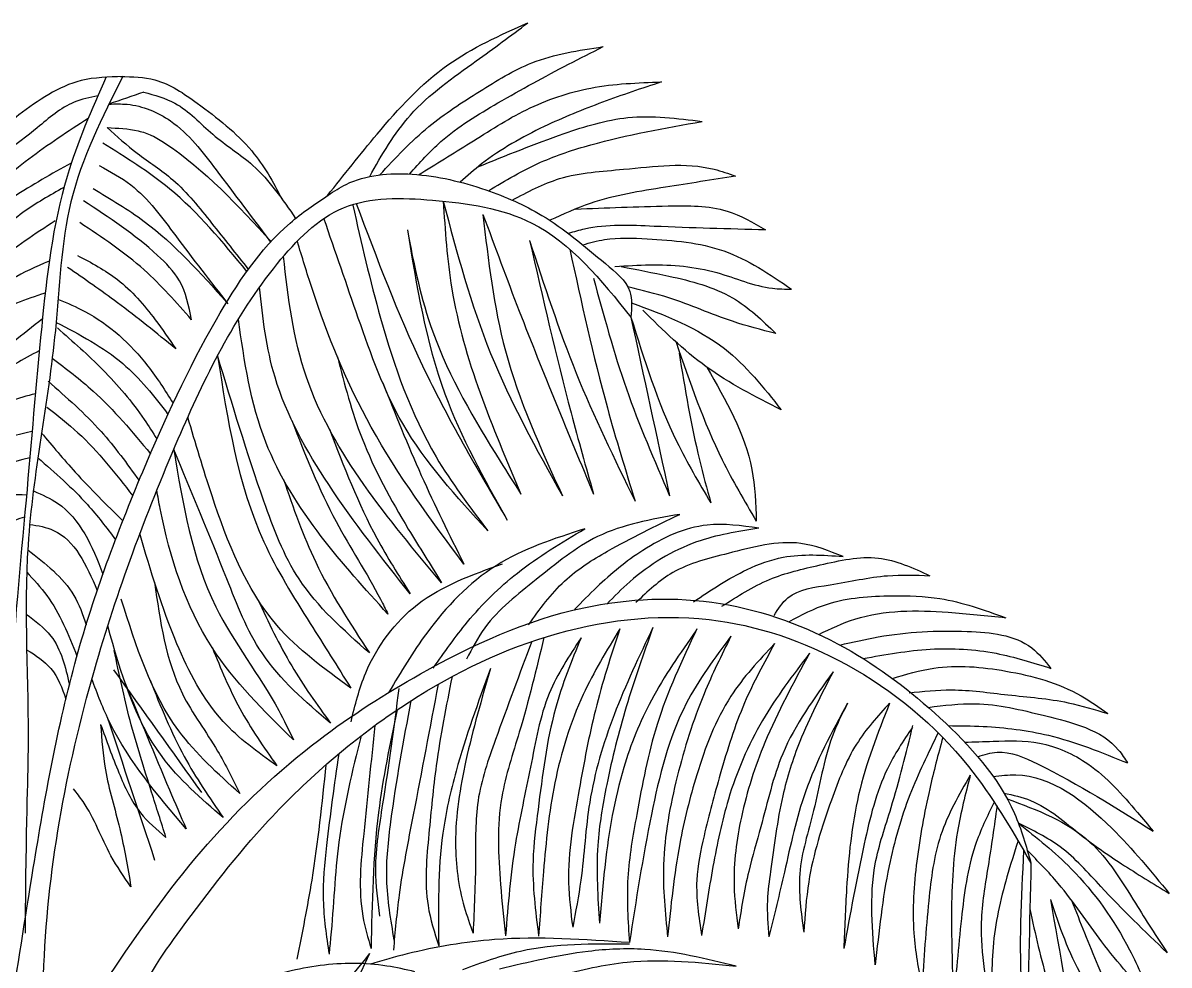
# Model space of a CAD drawing. Header units: millimetres. Extents: x 373.32 to 375.29, y 2563.49 to 2567.07.
# Drawn here: x 374.355 to 375.294, y 2566.302 to 2567.074 of the extents above; entities that cross this region are included whole.
import ezdxf

# ---------------------------------------------------------------- set-up
doc = ezdxf.new("R2010")
doc.units = ezdxf.units.MM
doc.header["$LTSCALE"] = 10
doc.layers.add('Vegetais', color=94, linetype='Continuous')

msp = doc.modelspace()

# ---------------------------------------------------------------- linework, layer by layer
at = {"layer": 'Vegetais'}
for points, knots in [([(374.60437, 2566.9327), (374.61769, 2566.94955), (374.64769, 2566.98751), (374.69788, 2567.04277), (374.7456, 2567.06395), (374.76841, 2567.07407)], [0, 0, 0, 0, 0.0825132, 0.1858743, 0.2804867, 0.2804867, 0.2804867, 0.2804867]), ([(374.63883, 2566.94827), (374.64884, 2566.96602), (374.67066, 2567.00409), (374.72181, 2567.0394), (374.75442, 2567.06367), (374.76841, 2567.07407)], [0.157068, 0.157068, 0.157068, 0.157068, 4.466982, 9.456525, 13.20301, 13.20301, 13.20301, 13.20301]), ([(374.6471, 2566.94961), (374.65993, 2566.96344), (374.68437, 2566.98967), (374.72825, 2567.01766), (374.7739, 2567.04608), (374.81015, 2567.05159), (374.83013, 2567.05463)], [0.04856, 0.04856, 0.04856, 0.04856, 4.068417, 7.690406, 11.171765, 15.44782, 15.44782, 15.44782, 15.44782]), ([(374.67152, 2566.95028), (374.67973, 2566.95955), (374.70062, 2566.98281), (374.74661, 2567.01058), (374.79156, 2567.03516), (374.82066, 2567.04985), (374.83013, 2567.05463)], [0.16395, 0.16395, 0.16395, 0.16395, 2.806207, 6.835044, 11.542323, 13.814548, 13.814548, 13.814548, 13.814548]), ([(374.43653, 2567.03011), (374.42495, 2567.02981), (374.39365, 2567.029), (374.35669, 2567.00329), (374.32778, 2566.98038), (374.31689, 2566.96671), (374.3009, 2566.94384)], [0, 0, 0, 0, 2.445848, 6.608326, 9.218455, 10.353674, 10.353674, 10.353674, 10.353674]), ([(374.43469, 2567.03014), (374.44433, 2567.02999), (374.46738, 2567.02962), (374.50342, 2567.00455), (374.54205, 2566.97454), (374.5598, 2566.94394), (374.56698, 2566.92992)], [0, 0, 0, 0, 2.024854, 4.846777, 9.082993, 12.419095, 12.419095, 12.419095, 12.419095]), ([(374.67884, 2566.94975), (374.69298, 2566.95834), (374.72238, 2566.97621), (374.76682, 2567.0053), (374.82049, 2567.02368), (374.85854, 2567.02505), (374.87795, 2567.02575)], [0, 0, 0, 0, 0.0634122, 0.1318214, 0.2029838, 0.2770964, 0.2770964, 0.2770964, 0.2770964]), ([(374.87795, 2567.02575), (374.86176, 2567.02038), (374.82916, 2567.00956), (374.77901, 2566.98904), (374.73947, 2566.96693), (374.71871, 2566.94874), (374.71291, 2566.94365)], [0, 0, 0, 0, 0.0653285, 0.1315081, 0.2075837, 0.2371156, 0.2371156, 0.2371156, 0.2371156]), ([(374.41604, 2567.01433), (374.40939, 2567.01303), (374.39074, 2567.00902), (374.35913, 2566.98137), (374.33192, 2566.96124), (374.3009, 2566.94384)], [0.183641, 0.183641, 0.183641, 0.183641, 1.615411, 4.236155, 8.915566, 8.915566, 8.915566, 8.915566]), ([(374.45382, 2567.01741), (374.46268, 2567.015), (374.48465, 2567.00901), (374.50944, 2566.98083), (374.54886, 2566.95669), (374.56748, 2566.92951), (374.57816, 2566.91392)], [0, 0, 0, 0, 0.0345621, 0.0857446, 0.1387435, 0.2100852, 0.2100852, 0.2100852, 0.2100852]), ([(374.4252, 2567.00761), (374.4302, 2567.00774), (374.44791, 2567.00823), (374.48301, 2566.99362), (374.51704, 2566.94835), (374.54282, 2566.91421), (374.55763, 2566.8946)], [0, 0, 0, 0, 1.067772, 3.784005, 7.691559, 12.980839, 12.980839, 12.980839, 12.980839]), ([(374.40815, 2566.99585), (374.39166, 2566.98512), (374.35901, 2566.96383), (374.32966, 2566.93804), (374.3158, 2566.92458)], [0.09469, 0.09469, 0.09469, 0.09469, 4.304507, 8.43621, 8.43621, 8.43621, 8.43621]), ([(374.72755, 2566.95614), (374.75086, 2566.96563), (374.7907, 2566.98187), (374.85238, 2567.00075), (374.89077, 2566.99594), (374.91117, 2566.99338)], [0, 0, 0, 0, 0.0966967, 0.1653202, 0.2430968, 0.2430968, 0.2430968, 0.2430968]), ([(374.73609, 2566.93654), (374.75008, 2566.94496), (374.77657, 2566.9607), (374.83568, 2566.97997), (374.88055, 2566.98794), (374.91117, 2566.99338)], [0.191604, 0.191604, 0.191604, 0.191604, 3.677041, 6.774562, 13.433153, 13.433153, 13.433153, 13.433153]), ([(374.42377, 2566.98831), (374.43178, 2566.98112), (374.44884, 2566.96582), (374.48187, 2566.94486), (374.50955, 2566.90983), (374.52941, 2566.88479), (374.5394, 2566.87219)], [0, 0, 0, 0, 2.304791, 4.904251, 8.308891, 11.760633, 11.760633, 11.760633, 11.760633]), ([(374.42377, 2566.98831), (374.43235, 2566.98791), (374.44478, 2566.98733), (374.46076, 2566.98225), (374.50117, 2566.9567), (374.53106, 2566.92433), (374.55808, 2566.89508)], [0, 0, 0, 0, 0.0327389, 0.0474431, 0.0635896, 0.2148878, 0.2148878, 0.2148878, 0.2148878]), ([(374.53822, 2566.87056), (374.51835, 2566.89463), (374.48432, 2566.93587), (374.43899, 2566.96391), (374.42013, 2566.97557)], [0, 0, 0, 0, 0.1185017, 0.2029564, 0.2029564, 0.2029564, 0.2029564]), ([(374.39432, 2566.95927), (374.37824, 2566.95037), (374.35155, 2566.93547), (374.32681, 2566.9174), (374.31657, 2566.9108)], [0.18557, 0.18557, 0.18557, 0.18557, 4.117902, 6.729664, 6.729664, 6.729664, 6.729664]), ([(374.41724, 2566.95724), (374.42621, 2566.95236), (374.45162, 2566.93852), (374.4827, 2566.89514), (374.50839, 2566.86226), (374.52272, 2566.84392)], [0, 0, 0, 0, 0.0387786, 0.109856, 0.1995066, 0.1995066, 0.1995066, 0.1995066]), ([(374.75556, 2566.92889), (374.76826, 2566.93565), (374.79678, 2566.95084), (374.85395, 2566.9539), (374.90363, 2566.96106), (374.93289, 2566.95067), (374.9387, 2566.94861)], [0, 0, 0, 0, 0.0544626, 0.122254, 0.217054, 0.2405268, 0.2405268, 0.2405268, 0.2405268]), ([(374.9387, 2566.94861), (374.91959, 2566.94558), (374.87976, 2566.93925), (374.82749, 2566.93112), (374.79735, 2566.91738), (374.7864, 2566.91238)], [0, 0, 0, 0, 0.0742496, 0.1547607, 0.2007112, 0.2007112, 0.2007112, 0.2007112]), ([(374.38826, 2566.93925), (374.37674, 2566.93284), (374.353, 2566.91947), (374.3311, 2566.89889), (374.31983, 2566.88644), (374.31805, 2566.88442)], [0.122304, 0.122304, 0.122304, 0.122304, 2.936182, 5.941083, 6.515009, 6.515009, 6.515009, 6.515009]), ([(374.41226, 2566.93836), (374.42656, 2566.92986), (374.46807, 2566.9052), (374.50042, 2566.86903), (374.52163, 2566.84531)], [0, 0, 0, 0, 0.0634216, 0.1842035, 0.1842035, 0.1842035, 0.1842035]), ([(374.49287, 2566.83099), (374.49059, 2566.84214), (374.48644, 2566.86249), (374.45382, 2566.89588), (374.42524, 2566.91466), (374.4043, 2566.92841)], [0, 0, 0, 0, 0.0425573, 0.077679, 0.1739579, 0.1739579, 0.1739579, 0.1739579]), ([(374.62498, 2566.92474), (374.63204, 2566.89386), (374.64817, 2566.82326), (374.68093, 2566.73002), (374.72074, 2566.6777), (374.73574, 2566.65799)], [0, 0, 0, 0, 0.1215677, 0.2779066, 0.3724254, 0.3724254, 0.3724254, 0.3724254]), ([(374.62777, 2566.92619), (374.64469, 2566.88125), (374.67856, 2566.7913), (374.72716, 2566.70838), (374.75148, 2566.66688)], [0, 0, 0, 0, 0.1835556, 0.3674259, 0.3674259, 0.3674259, 0.3674259]), ([(374.69905, 2566.92812), (374.70066, 2566.90404), (374.70623, 2566.82066), (374.73929, 2566.74319), (374.76281, 2566.68809)], [0, 0, 0, 0, 0.0920407, 0.3187564, 0.3187564, 0.3187564, 0.3187564]), ([(374.69905, 2566.92812), (374.71034, 2566.88587), (374.73294, 2566.80134), (374.7755, 2566.72491), (374.79679, 2566.68668)], [0, 0, 0, 0, 0.1668154, 0.3337062, 0.3337062, 0.3337062, 0.3337062]), ([(374.80737, 2566.92161), (374.83248, 2566.92261), (374.87367, 2566.9242), (374.92852, 2566.92479), (374.95296, 2566.91052), (374.96321, 2566.90454)], [0.33027, 0.33027, 0.33027, 0.33027, 5.756315, 9.220195, 11.724749, 11.724749, 11.724749, 11.724749]), ([(374.73165, 2566.91719), (374.73599, 2566.87946), (374.7452, 2566.79917), (374.77892, 2566.72564), (374.79679, 2566.68668)], [0, 0, 0, 0, 0.1445703, 0.3075571, 0.3075571, 0.3075571, 0.3075571]), ([(374.73165, 2566.91719), (374.74145, 2566.89075), (374.76997, 2566.81372), (374.80154, 2566.73789), (374.82227, 2566.68809)], [0, 0, 0, 0, 0.1080092, 0.3145937, 0.3145937, 0.3145937, 0.3145937]), ([(374.38099, 2566.91184), (374.36446, 2566.90113), (374.34245, 2566.88687), (374.32367, 2566.86914), (374.31916, 2566.86455)], [0, 0, 0, 0, 4.190411, 5.578888, 5.578888, 5.578888, 5.578888]), ([(374.49287, 2566.83099), (374.48044, 2566.84515), (374.45354, 2566.87578), (374.41958, 2566.89837), (374.40132, 2566.91052)], [0, 0, 0, 0, 0.0718587, 0.1554369, 0.1554369, 0.1554369, 0.1554369]), ([(374.73574, 2566.65799), (374.71012, 2566.68586), (374.66311, 2566.73701), (374.63015, 2566.83012), (374.61067, 2566.88676), (374.60135, 2566.91391)], [0, 0, 0, 0, 8.014208, 14.70808, 20.872164, 20.872164, 20.872164, 20.872164]), ([(374.96321, 2566.90454), (374.9329, 2566.90533), (374.88368, 2566.90661), (374.82866, 2566.90957), (374.80604, 2566.90292), (374.80167, 2566.90153)], [0, 0, 0, 0, 6.528245, 10.598451, 11.57799, 11.57799, 11.57799, 11.57799]), ([(374.66973, 2566.90465), (374.67723, 2566.85882), (374.69099, 2566.77477), (374.73257, 2566.70061), (374.75148, 2566.66688)], [0, 0, 0, 0, 0.176209, 0.3232141, 0.3232141, 0.3232141, 0.3232141]), ([(374.66973, 2566.90465), (374.67486, 2566.87616), (374.6892, 2566.8089), (374.73009, 2566.73956), (374.75713, 2566.69702), (374.76281, 2566.68809)], [1.919948, 1.919948, 1.919948, 1.919948, 8.08357, 16.621626, 18.89155, 18.89155, 18.89155, 18.89155]), ([(374.76988, 2566.89598), (374.78067, 2566.8487), (374.79656, 2566.779), (374.81602, 2566.71022), (374.82227, 2566.68809)], [0, 0, 0, 0, 0.1857059, 0.2737661, 0.2737661, 0.2737661, 0.2737661]), ([(374.76988, 2566.89598), (374.78179, 2566.85935), (374.80559, 2566.78614), (374.83938, 2566.71698), (374.85626, 2566.68244)], [0, 0, 0, 0, 0.1473553, 0.2944343, 0.2944343, 0.2944343, 0.2944343]), ([(374.81335, 2566.8923), (374.8193, 2566.89398), (374.83653, 2566.89866), (374.87575, 2566.89708), (374.93095, 2566.89244), (374.96666, 2566.86816), (374.98456, 2566.85598)], [0.14319, 0.14319, 0.14319, 0.14319, 1.46059, 3.955182, 8.490528, 13.047467, 13.047467, 13.047467, 13.047467]), ([(374.71602, 2566.63071), (374.68902, 2566.66708), (374.63738, 2566.73666), (374.59936, 2566.83001), (374.58342, 2566.88238), (374.57956, 2566.89536)], [0, 0, 0, 0, 9.667838, 18.493381, 21.395188, 21.395188, 21.395188, 21.395188]), ([(374.8028, 2566.8887), (374.81232, 2566.8452), (374.82752, 2566.77575), (374.84844, 2566.70782), (374.85626, 2566.68244)], [0, 0, 0, 0, 0.1704506, 0.2721563, 0.2721563, 0.2721563, 0.2721563]), ([(374.37626, 2566.87884), (374.35357, 2566.8699), (374.33598, 2566.85959), (374.32097, 2566.84622), (374.32022, 2566.84553)], [0, 0, 0, 0, 4.111188, 4.329562, 4.329562, 4.329562, 4.329562]), ([(374.39932, 2566.88368), (374.41071, 2566.87764), (374.43546, 2566.86453), (374.46042, 2566.83551), (374.47442, 2566.81515), (374.47993, 2566.80714)], [0, 0, 0, 0, 0.0490156, 0.1065123, 0.1438555, 0.1438555, 0.1438555, 0.1438555]), ([(374.69781, 2566.61555), (374.67583, 2566.64165), (374.63248, 2566.69312), (374.58041, 2566.7822), (374.57199, 2566.8491), (374.56826, 2566.88291)], [0, 0, 0, 0, 7.321006, 14.439495, 21.648078, 21.648078, 21.648078, 21.648078]), ([(374.47993, 2566.80714), (374.46419, 2566.81997), (374.43553, 2566.84333), (374.40509, 2566.86429), (374.39136, 2566.87374)], [0, 0, 0, 0, 0.0777558, 0.1415424, 0.1415424, 0.1415424, 0.1415424]), ([(374.83985, 2566.8745), (374.84934, 2566.87514), (374.8772, 2566.87704), (374.92137, 2566.87308), (374.95817, 2566.85627), (374.9793, 2566.85604), (374.98456, 2566.85598)], [0, 0, 0, 0, 0.0364531, 0.1070141, 0.1675212, 0.1875661, 0.1875661, 0.1875661, 0.1875661]), ([(374.84484, 2566.8745), (374.85787, 2566.87202), (374.88883, 2566.86613), (374.93575, 2566.85406), (374.96046, 2566.83044), (374.97173, 2566.81967)], [0, 0, 0, 0, 0.0510497, 0.1212733, 0.1800984, 0.1800984, 0.1800984, 0.1800984]), ([(374.82227, 2566.86487), (374.83054, 2566.83445), (374.84708, 2566.77358), (374.87207, 2566.71566), (374.88457, 2566.68668)], [0, 0, 0, 0, 0.1205592, 0.2412892, 0.2412892, 0.2412892, 0.2412892]), ([(374.37295, 2566.85274), (374.35703, 2566.84763), (374.33841, 2566.84112), (374.32352, 2566.82934), (374.32124, 2566.82736)], [0.373787, 0.373787, 0.373787, 0.373787, 3.865927, 4.524869, 4.524869, 4.524869, 4.524869]), ([(374.67202, 2566.60646), (374.64899, 2566.63555), (374.60567, 2566.69026), (374.55809, 2566.77485), (374.55112, 2566.83251), (374.54856, 2566.85758)], [0, 0, 0, 0, 7.967764, 14.986639, 20.337825, 20.337825, 20.337825, 20.337825]), ([(374.97173, 2566.81967), (374.95975, 2566.82271), (374.92983, 2566.8303), (374.89102, 2566.84812), (374.86168, 2566.85508), (374.85036, 2566.85776)], [0, 0, 0, 0, 0.0472559, 0.1180888, 0.1625675, 0.1625675, 0.1625675, 0.1625675]), ([(374.38392, 2566.84756), (374.39117, 2566.84452), (374.4195, 2566.83268), (374.45235, 2566.80245), (374.47125, 2566.77295), (374.47778, 2566.76257)], [0, 0, 0, 0, 1.681999, 6.565189, 9.195226, 9.195226, 9.195226, 9.195226]), ([(374.85339, 2566.84486), (374.88056, 2566.83474), (374.92935, 2566.81609), (374.96168, 2566.77528), (374.9761, 2566.75708)], [0.183008, 0.183008, 0.183008, 0.183008, 6.250847, 11.139097, 11.139097, 11.139097, 11.139097]), ([(374.65381, 2566.58979), (374.63505, 2566.61046), (374.59624, 2566.65323), (374.54563, 2566.73268), (374.53616, 2566.79698), (374.53125, 2566.83144)], [0, 0, 0, 0, 5.988917, 12.393736, 19.761249, 19.761249, 19.761249, 19.761249]), ([(374.85287, 2566.83318), (374.86373, 2566.79837), (374.88032, 2566.74518), (374.90861, 2566.69736), (374.91838, 2566.68084)], [0, 0, 0, 0, 0.1389578, 0.2123112, 0.2123112, 0.2123112, 0.2123112]), ([(374.9761, 2566.75708), (374.9549, 2566.76786), (374.91282, 2566.78927), (374.87921, 2566.82243), (374.86253, 2566.8389)], [0, 0, 0, 0, 0.0904902, 0.1796708, 0.1796708, 0.1796708, 0.1796708]), ([(374.38189, 2566.82879), (374.40116, 2566.81875), (374.43711, 2566.80001), (374.46216, 2566.76841), (374.47354, 2566.75345)], [0, 0, 0, 0, 4.590298, 8.564475, 8.564475, 8.564475, 8.564475]), ([(374.38294, 2566.82418), (374.39556, 2566.81311), (374.42153, 2566.79033), (374.44821, 2566.75898), (374.46108, 2566.73861), (374.46445, 2566.73325)], [0, 0, 0, 0, 3.594687, 7.39824, 8.754383, 8.754383, 8.754383, 8.754383]), ([(374.88991, 2566.81266), (374.90115, 2566.77986), (374.91863, 2566.72888), (374.9459, 2566.6825), (374.95562, 2566.66596)], [0, 0, 0, 0, 0.1323089, 0.2056623, 0.2056623, 0.2056623, 0.2056623]), ([(374.36815, 2566.80551), (374.35438, 2566.79859), (374.33973, 2566.78994), (374.32638, 2566.77957), (374.32399, 2566.77764)], [0, 0, 0, 0, 2.97301, 3.63216, 3.63216, 3.63216, 3.63216]), ([(374.89232, 2566.80357), (374.89721, 2566.77427), (374.9041, 2566.73296), (374.91516, 2566.69259), (374.91838, 2566.68084)], [0, 0, 0, 0, 0.1136209, 0.1602706, 0.1602706, 0.1602706, 0.1602706]), ([(374.37872, 2566.79938), (374.39017, 2566.79075), (374.42019, 2566.76808), (374.44432, 2566.73914), (374.45917, 2566.72114)], [0, 0, 0, 0, 3.062289, 8.036231, 8.036231, 8.036231, 8.036231]), ([(374.51421, 2566.80153), (374.52238, 2566.7489), (374.53454, 2566.6706), (374.58765, 2566.58607), (374.61236, 2566.54682), (374.62347, 2566.52916)], [0, 0, 0, 0, 0.2008182, 0.2987741, 0.3787971, 0.3787971, 0.3787971, 0.3787971]), ([(374.63864, 2566.55796), (374.61738, 2566.57675), (374.57838, 2566.61124), (374.54493, 2566.69981), (374.52617, 2566.76177), (374.51421, 2566.80153)], [0, 0, 0, 0, 5.973561, 10.962981, 19.899267, 19.899267, 19.899267, 19.899267]), ([(374.61239, 2566.80051), (374.61829, 2566.77795), (374.63125, 2566.72842), (374.66457, 2566.66817), (374.68861, 2566.63012), (374.69781, 2566.61555)], [0, 0, 0, 0, 0.0890272, 0.1955011, 0.2615711, 0.2615711, 0.2615711, 0.2615711]), ([(374.91508, 2566.79211), (374.9307, 2566.76498), (374.95354, 2566.72532), (374.95512, 2566.68022), (374.95562, 2566.66596)], [0, 0, 0, 0, 0.1170538, 0.1711721, 0.1711721, 0.1711721, 0.1711721]), ([(374.37533, 2566.78054), (374.39039, 2566.76739), (374.41828, 2566.74302), (374.43997, 2566.71305), (374.44987, 2566.69918)], [0, 0, 0, 0, 4.264351, 7.902707, 7.902707, 7.902707, 7.902707]), ([(374.64948, 2566.77923), (374.6597, 2566.75383), (374.67997, 2566.70346), (374.70407, 2566.65482), (374.71602, 2566.63071)], [0, 0, 0, 0, 0.1048436, 0.2078638, 0.2078638, 0.2078638, 0.2078638]), ([(374.37422, 2566.75945), (374.38295, 2566.75262), (374.40972, 2566.73169), (374.43071, 2566.70486), (374.4447, 2566.6866)], [0, 0, 0, 0, 2.36663, 7.260336, 7.260336, 7.260336, 7.260336]), ([(374.62347, 2566.52916), (374.60167, 2566.545), (374.54738, 2566.58445), (374.51379, 2566.67059), (374.49612, 2566.72974), (374.48983, 2566.75113)], [0, 0, 0, 0, 5.684594, 14.155651, 18.958326, 18.958326, 18.958326, 18.958326]), ([(374.57504, 2566.74835), (374.58607, 2566.72021), (374.60606, 2566.66925), (374.63903, 2566.61984), (374.65182, 2566.59384), (374.65381, 2566.58979)], [0, 0, 0, 0, 0.1154035, 0.2090377, 0.2263499, 0.2263499, 0.2263499, 0.2263499]), ([(374.36978, 2566.73835), (374.37891, 2566.72749), (374.40002, 2566.70238), (374.42329, 2566.67925), (374.43651, 2566.66613)], [0, 0, 0, 0, 3.036862, 7.024232, 7.024232, 7.024232, 7.024232]), ([(374.60579, 2566.7413), (374.61754, 2566.71089), (374.6357, 2566.66392), (374.66255, 2566.62143), (374.67202, 2566.60646)], [0, 0, 0, 0, 0.1244659, 0.1921873, 0.1921873, 0.1921873, 0.1921873]), ([(374.36694, 2566.71781), (374.38105, 2566.70556), (374.40447, 2566.68523), (374.4232, 2566.66059), (374.43057, 2566.65073)], [0, 0, 0, 0, 3.986833, 6.617782, 6.617782, 6.617782, 6.617782]), ([(374.47825, 2566.72456), (374.48572, 2566.67989), (374.49877, 2566.60193), (374.55429, 2566.53288), (374.57252, 2566.49488), (374.57643, 2566.48673)], [0, 0, 0, 0, 0.1701279, 0.296942, 0.3315662, 0.3315662, 0.3315662, 0.3315662]), ([(374.60678, 2566.50037), (374.58609, 2566.51817), (374.54812, 2566.55083), (374.51619, 2566.63387), (374.49293, 2566.68951), (374.47825, 2566.72456)], [0, 0, 0, 0, 5.742507, 10.535601, 18.715087, 18.715087, 18.715087, 18.715087]), ([(374.56824, 2566.69999), (374.57623, 2566.67701), (374.59369, 2566.62674), (374.62283, 2566.58216), (374.63864, 2566.55796)], [0, 0, 0, 0, 0.092853, 0.2030677, 0.2030677, 0.2030677, 0.2030677]), ([(374.36325, 2566.69073), (374.3708, 2566.68757), (374.3987, 2566.67472), (374.41142, 2566.64571), (374.42028, 2566.62261)], [0, 0, 0, 0, 1.526237, 6.472434, 6.472434, 6.472434, 6.472434]), ([(374.57643, 2566.48673), (374.55213, 2566.51055), (374.49861, 2566.56301), (374.47333, 2566.64139), (374.46531, 2566.68627), (374.46444, 2566.69131)], [0, 0, 0, 0, 7.210897, 15.875402, 16.972205, 16.972205, 16.972205, 16.972205]), ([(374.35765, 2566.68734), (374.34792, 2566.68762), (374.33798, 2566.68773), (374.32926, 2566.68489), (374.32901, 2566.68481)], [0.145539, 0.145539, 0.145539, 0.145539, 2.148679, 2.207687, 2.207687, 2.207687, 2.207687]), ([(374.89286, 2566.67152), (374.86951, 2566.66741), (374.8256, 2566.65969), (374.77657, 2566.61856), (374.7364, 2566.58786), (374.72277, 2566.56176), (374.71812, 2566.55286)], [0, 0, 0, 0, 0.0889621, 0.1673006, 0.2410659, 0.2791583, 0.2791583, 0.2791583, 0.2791583]), ([(374.76904, 2566.58111), (374.77817, 2566.59379), (374.79573, 2566.61818), (374.84026, 2566.64621), (374.87299, 2566.66196), (374.89286, 2566.67152)], [0, 0, 0, 0, 0.0592473, 0.1139925, 0.198676, 0.198676, 0.198676, 0.198676]), ([(374.36022, 2566.66329), (374.36717, 2566.6623), (374.39426, 2566.65728), (374.40662, 2566.63003), (374.41564, 2566.60922)], [0.339817, 0.339817, 0.339817, 0.339817, 1.790434, 6.148148, 6.148148, 6.148148, 6.148148]), ([(374.9576, 2566.66022), (374.94347, 2566.66222), (374.91032, 2566.66692), (374.86346, 2566.64525), (374.83003, 2566.61748), (374.81276, 2566.59982), (374.80675, 2566.59367)], [0, 0, 0, 0, 0.0538655, 0.1262825, 0.1879182, 0.2208121, 0.2208121, 0.2208121, 0.2208121]), ([(374.56278, 2566.46551), (374.54715, 2566.47674), (374.51125, 2566.50255), (374.47548, 2566.5715), (374.45939, 2566.62539), (374.45053, 2566.65573)], [0, 0, 0, 0, 4.076156, 9.366952, 16.159114, 16.159114, 16.159114, 16.159114]), ([(374.81512, 2566.65973), (374.7898, 2566.65156), (374.739, 2566.63516), (374.6877, 2566.58133), (374.66439, 2566.54229), (374.65459, 2566.52586)], [0, 0, 0, 0, 0.1005343, 0.2016663, 0.27509, 0.27509, 0.27509, 0.27509]), ([(374.69094, 2566.54553), (374.69993, 2566.55839), (374.71988, 2566.58691), (374.76071, 2566.62727), (374.79614, 2566.64841), (374.81512, 2566.65973)], [0, 0, 0, 0, 0.0600921, 0.133204, 0.2176438, 0.2176438, 0.2176438, 0.2176438]), ([(374.9576, 2566.66022), (374.94034, 2566.65745), (374.90198, 2566.65131), (374.86032, 2566.62558), (374.83928, 2566.60428), (374.83315, 2566.59806)], [0, 0, 0, 0, 0.0665874, 0.1479033, 0.1813698, 0.1813698, 0.1813698, 0.1813698]), ([(374.35863, 2566.64248), (374.3731, 2566.63123), (374.39472, 2566.61442), (374.40388, 2566.58952), (374.40648, 2566.58101)], [0, 0, 0, 0, 3.796632, 5.673886, 5.673886, 5.673886, 5.673886]), ([(375.02674, 2566.63699), (375.01531, 2566.64154), (374.98482, 2566.65367), (374.9364, 2566.64015), (374.88799, 2566.6286), (374.86661, 2566.60838), (374.85703, 2566.59932)], [0, 0, 0, 0, 0.046195, 0.1231449, 0.1843037, 0.233914, 0.233914, 0.233914, 0.233914]), ([(374.90418, 2566.59995), (374.91841, 2566.60947), (374.9413, 2566.62477), (374.98316, 2566.64016), (375.01021, 2566.63819), (375.02674, 2566.63699)], [0, 0, 0, 0, 0.0654928, 0.1053327, 0.1679358, 0.1679358, 0.1679358, 0.1679358]), ([(374.92743, 2566.59618), (374.9401, 2566.60433), (374.965, 2566.62034), (375.00923, 2566.63035), (375.05512, 2566.641), (375.08392, 2566.62769), (375.09777, 2566.62129)], [0, 0, 0, 0, 0.0571214, 0.1122349, 0.1736529, 0.2304957, 0.2304957, 0.2304957, 0.2304957]), ([(374.3578, 2566.62418), (374.36354, 2566.618), (374.38197, 2566.5982), (374.39203, 2566.57284), (374.39895, 2566.55538)], [0, 0, 0, 0, 0.0321351, 0.103042, 0.103042, 0.103042, 0.103042]), ([(374.62354, 2566.50166), (374.62689, 2566.51523), (374.63587, 2566.55155), (374.67593, 2566.60541), (374.72305, 2566.6222), (374.74773, 2566.63099)], [0, 0, 0, 0, 0.0534676, 0.1431229, 0.2417003, 0.2417003, 0.2417003, 0.2417003]), ([(374.46253, 2566.616), (374.46704, 2566.5842), (374.47418, 2566.5338), (374.51289, 2566.48285), (374.52669, 2566.45455), (374.53243, 2566.44277)], [0, 0, 0, 0, 0.1202799, 0.1906608, 0.2408742, 0.2408742, 0.2408742, 0.2408742]), ([(374.97017, 2566.58865), (374.97357, 2566.59399), (374.98368, 2566.60985), (375.02106, 2566.61351), (375.05848, 2566.62278), (375.08615, 2566.62173), (375.09777, 2566.62129)], [0, 0, 0, 0, 0.0234214, 0.0696165, 0.1305705, 0.17471, 0.17471, 0.17471, 0.17471]), ([(374.98229, 2566.58352), (374.99262, 2566.58913), (375.01886, 2566.60272), (375.06226, 2566.60542), (375.11198, 2566.6041), (375.14221, 2566.59324), (375.15998, 2566.58685)], [0.337763, 0.337763, 0.337763, 0.337763, 2.832587, 6.630858, 9.441204, 13.449124, 13.449124, 13.449124, 13.449124]), ([(374.53243, 2566.44277), (374.5144, 2566.45905), (374.46688, 2566.50191), (374.44741, 2566.56363), (374.43533, 2566.60191)], [0, 0, 0, 0, 0.0917371, 0.2416832, 0.2416832, 0.2416832, 0.2416832]), ([(374.54718, 2566.60176), (374.55586, 2566.58329), (374.57261, 2566.54765), (374.59567, 2566.51574), (374.60678, 2566.50037)], [0, 0, 0, 0, 0.0779715, 0.1504538, 0.1504538, 0.1504538, 0.1504538]), ([(374.35737, 2566.58987), (374.36477, 2566.58431), (374.38379, 2566.57002), (374.38948, 2566.54657), (374.39279, 2566.53214)], [0, 0, 0, 0, 1.934853, 4.971462, 4.971462, 4.971462, 4.971462]), ([(375.00689, 2566.57317), (375.0166, 2566.57788), (375.0495, 2566.59352), (375.10349, 2566.59295), (375.14435, 2566.58854), (375.15998, 2566.58685)], [0.146114, 0.146114, 0.146114, 0.146114, 2.441673, 7.907584, 11.28972, 11.28972, 11.28972, 11.28972]), ([(374.51878, 2566.42307), (374.50066, 2566.43879), (374.45282, 2566.48027), (374.43495, 2566.54173), (374.4242, 2566.58014)], [0, 0, 0, 0, 5.053028, 13.337109, 13.337109, 13.337109, 13.337109]), ([(374.84372, 2566.57761), (374.83308, 2566.56002), (374.80929, 2566.5207), (374.78829, 2566.45282), (374.78148, 2566.38565), (374.77851, 2566.34368), (374.77725, 2566.32598)], [0, 0, 0, 0, 0.0785693, 0.1756263, 0.2687876, 0.3367955, 0.3367955, 0.3367955, 0.3367955]), ([(374.84372, 2566.57761), (374.83655, 2566.55559), (374.82252, 2566.51249), (374.80991, 2566.44287), (374.79898, 2566.38313), (374.80366, 2566.34545), (374.80517, 2566.33328)], [0, 0, 0, 0, 0.0885116, 0.1733034, 0.2714126, 0.3182294, 0.3182294, 0.3182294, 0.3182294]), ([(374.87097, 2566.57894), (374.85969, 2566.55533), (374.83772, 2566.50933), (374.81692, 2566.43931), (374.81407, 2566.3799), (374.80761, 2566.34608), (374.80517, 2566.33328)], [0, 0, 0, 0, 0.1002056, 0.1952323, 0.2771463, 0.3270406, 0.3270406, 0.3270406, 0.3270406]), ([(374.87097, 2566.57894), (374.86329, 2566.55736), (374.84826, 2566.51513), (374.83343, 2566.45535), (374.82328, 2566.39599), (374.82573, 2566.35789), (374.8271, 2566.3366)], [0, 0, 0, 0, 0.0876689, 0.1715591, 0.2358192, 0.3172173, 0.3172173, 0.3172173, 0.3172173]), ([(374.90686, 2566.57761), (374.89478, 2566.55188), (374.87194, 2566.50325), (374.85906, 2566.43322), (374.84818, 2566.37363), (374.85051, 2566.33841), (374.85169, 2566.32067)], [0, 0, 0, 0, 0.1083286, 0.2047867, 0.271564, 0.3394022, 0.3394022, 0.3394022, 0.3394022]), ([(375.02407, 2566.56449), (375.03457, 2566.5669), (375.06893, 2566.57477), (375.12084, 2566.57754), (375.17566, 2566.57212), (375.19213, 2566.55148), (375.19703, 2566.54535)], [0, 0, 0, 0, 0.0410908, 0.134446, 0.2039787, 0.2333755, 0.2333755, 0.2333755, 0.2333755]), ([(374.77157, 2566.56732), (374.76163, 2566.54066), (374.74563, 2566.49777), (374.72479, 2566.43863), (374.72621, 2566.38456), (374.72448, 2566.3485), (374.72353, 2566.32843)], [0, 0, 0, 0, 0.109328, 0.1758901, 0.2373297, 0.3144304, 0.3144304, 0.3144304, 0.3144304]), ([(374.78159, 2566.57061), (374.77536, 2566.54469), (374.76482, 2566.50094), (374.74235, 2566.43517), (374.74469, 2566.37794), (374.74867, 2566.34032), (374.75015, 2566.32638)], [0.093271, 0.093271, 0.093271, 0.093271, 5.810749, 9.744127, 14.857152, 17.865865, 17.865865, 17.865865, 17.865865]), ([(374.81204, 2566.57032), (374.80232, 2566.55558), (374.78105, 2566.52333), (374.77115, 2566.46371), (374.75602, 2566.39828), (374.75222, 2566.35174), (374.75015, 2566.32638)], [0, 0, 0, 0, 0.0669438, 0.1464566, 0.2276552, 0.3248664, 0.3248664, 0.3248664, 0.3248664]), ([(374.81204, 2566.57032), (374.80414, 2566.55131), (374.78612, 2566.50613), (374.77872, 2566.44357), (374.77032, 2566.38121), (374.77467, 2566.34659), (374.77725, 2566.32598)], [0.671293, 0.671293, 0.671293, 0.671293, 5.061238, 11.065032, 14.073744, 18.496902, 18.496902, 18.496902, 18.496902]), ([(374.90617, 2566.57614), (374.89321, 2566.5576), (374.86885, 2566.52276), (374.84259, 2566.45804), (374.83217, 2566.39564), (374.82849, 2566.35276), (374.8271, 2566.3366)], [0, 0, 0, 0, 0.086395, 0.1624413, 0.26519, 0.3273575, 0.3273575, 0.3273575, 0.3273575]), ([(374.93477, 2566.57163), (374.92151, 2566.55381), (374.88913, 2566.5103), (374.86737, 2566.42181), (374.85711, 2566.35559), (374.85169, 2566.32067)], [0, 0, 0, 0, 0.0844333, 0.2061677, 0.342052, 0.342052, 0.342052, 0.342052]), ([(374.93477, 2566.57163), (374.92711, 2566.55606), (374.90896, 2566.51917), (374.88942, 2566.45654), (374.87661, 2566.38914), (374.88098, 2566.34503), (374.88293, 2566.32531)], [0, 0, 0, 0, 0.0663836, 0.1572721, 0.2507922, 0.3263579, 0.3263579, 0.3263579, 0.3263579]), ([(374.35774, 2566.56065), (374.36522, 2566.55617), (374.38024, 2566.54606), (374.38695, 2566.5294), (374.38983, 2566.52008)], [0.460203, 0.460203, 0.460203, 0.460203, 2.269009, 4.288252, 4.288252, 4.288252, 4.288252]), ([(374.47189, 2566.40687), (374.46798, 2566.41926), (374.45793, 2566.45111), (374.44173, 2566.50165), (374.4335, 2566.54085), (374.42947, 2566.56005)], [0, 0, 0, 0, 0.0497542, 0.1279647, 0.2030769, 0.2030769, 0.2030769, 0.2030769]), ([(374.50992, 2566.56213), (374.51684, 2566.54527), (374.53087, 2566.5111), (374.55205, 2566.48084), (374.56278, 2566.46551)], [0, 0, 0, 0, 0.0695954, 0.1410085, 0.1410085, 0.1410085, 0.1410085]), ([(374.97066, 2566.56566), (374.95778, 2566.55188), (374.92879, 2566.52087), (374.90683, 2566.4621), (374.8902, 2566.39581), (374.88557, 2566.3509), (374.88293, 2566.32531)], [0, 0, 0, 0, 0.0716666, 0.1612869, 0.2355135, 0.333828, 0.333828, 0.333828, 0.333828]), ([(374.97066, 2566.56566), (374.96195, 2566.54973), (374.94333, 2566.51572), (374.92664, 2566.46184), (374.91365, 2566.41345), (374.90426, 2566.36909), (374.90851, 2566.34171), (374.91084, 2566.32664)], [0, 0, 0, 0, 0.069393, 0.1482162, 0.2148404, 0.262086, 0.3199549, 0.3199549, 0.3199549, 0.3199549]), ([(374.99924, 2566.55769), (374.98563, 2566.53981), (374.95781, 2566.50326), (374.93205, 2566.44307), (374.91966, 2566.38292), (374.9138, 2566.34547), (374.91084, 2566.32664)], [0, 0, 0, 0, 0.0858669, 0.1754872, 0.2476711, 0.3206996, 0.3206996, 0.3206996, 0.3206996]), ([(374.99924, 2566.55769), (374.98618, 2566.53374), (374.96286, 2566.49099), (374.94224, 2566.42665), (374.93538, 2566.37442), (374.93924, 2566.34389), (374.94075, 2566.33195)], [0, 0, 0, 0, 0.104277, 0.1860573, 0.2576736, 0.3036463, 0.3036463, 0.3036463, 0.3036463]), ([(375.04307, 2566.55343), (375.06137, 2566.5567), (375.09742, 2566.56315), (375.15016, 2566.56021), (375.18219, 2566.55005), (375.19703, 2566.54535)], [0, 0, 0, 0, 0.0710876, 0.1400309, 0.1994963, 0.1994963, 0.1994963, 0.1994963]), ([(375.06714, 2566.53707), (375.07836, 2566.54045), (375.1086, 2566.54955), (375.16235, 2566.54457), (375.21169, 2566.5312), (375.23648, 2566.51344), (375.24363, 2566.50831)], [0, 0, 0, 0, 0.0445884, 0.1201748, 0.2029374, 0.2364979, 0.2364979, 0.2364979, 0.2364979]), ([(374.73786, 2566.54528), (374.7277, 2566.51749), (374.71161, 2566.47347), (374.69434, 2566.39731), (374.69501, 2566.34896), (374.69544, 2566.31795)], [0, 0, 0, 0, 0.1133154, 0.1794519, 0.2976761, 0.2976761, 0.2976761, 0.2976761]), ([(374.73786, 2566.54528), (374.73062, 2566.52032), (374.71704, 2566.47349), (374.70627, 2566.40746), (374.71251, 2566.35918), (374.72098, 2566.33554), (374.72353, 2566.32843)], [0, 0, 0, 0, 0.0995892, 0.1868986, 0.2541324, 0.2830459, 0.2830459, 0.2830459, 0.2830459]), ([(375.01852, 2566.54242), (375.00294, 2566.52089), (374.975, 2566.4823), (374.96214, 2566.42325), (374.94763, 2566.37608), (374.94322, 2566.34777), (374.94075, 2566.33195)], [0, 0, 0, 0, 0.100493, 0.1801534, 0.228484, 0.2896743, 0.2896743, 0.2896743, 0.2896743]), ([(375.01852, 2566.54242), (375.0088, 2566.52367), (374.99192, 2566.4911), (374.97444, 2566.43598), (374.96933, 2566.39182), (374.96354, 2566.35328), (374.96513, 2566.33529), (374.96601, 2566.32531)], [0, 0, 0, 0, 0.0807803, 0.1403072, 0.2201655, 0.2508713, 0.2890561, 0.2890561, 0.2890561, 0.2890561]), ([(374.48843, 2566.41398), (374.46516, 2566.4414), (374.43325, 2566.47899), (374.41565, 2566.52436), (374.41123, 2566.53682)], [0, 0, 0, 0, 7.60104, 10.421966, 10.421966, 10.421966, 10.421966]), ([(374.43848, 2566.53322), (374.45045, 2566.50403), (374.46681, 2566.46416), (374.48387, 2566.42458), (374.48843, 2566.41398)], [0, 0, 0, 0, 0.1208509, 0.165071, 0.165071, 0.165071, 0.165071]), ([(374.45894, 2566.5356), (374.46748, 2566.51434), (374.48341, 2566.47467), (374.50757, 2566.43942), (374.51878, 2566.42307)], [0, 0, 0, 0, 0.0874501, 0.1631668, 0.1631668, 0.1631668, 0.1631668]), ([(374.69498, 2566.53236), (374.68821, 2566.49668), (374.6773, 2566.43924), (374.66297, 2566.3669), (374.65962, 2566.32969), (374.65826, 2566.31457)], [0, 0, 0, 0, 0.1391214, 0.2240494, 0.2821436, 0.2821436, 0.2821436, 0.2821436]), ([(374.70632, 2566.53864), (374.70155, 2566.51442), (374.69313, 2566.47172), (374.6873, 2566.40925), (374.68246, 2566.35865), (374.69195, 2566.3289), (374.69544, 2566.31795)], [0, 0, 0, 0, 0.0943699, 0.1663674, 0.2413989, 0.2851202, 0.2851202, 0.2851202, 0.2851202]), ([(374.66278, 2566.52893), (374.65863, 2566.49744), (374.65213, 2566.44803), (374.64125, 2566.38573), (374.64527, 2566.35501), (374.64693, 2566.34234)], [0, 0, 0, 0, 0.1219266, 0.1913289, 0.2400291, 0.2400291, 0.2400291, 0.2400291]), ([(375.08076, 2566.52531), (375.09238, 2566.52654), (375.11943, 2566.52941), (375.16289, 2566.52296), (375.20622, 2566.51981), (375.23289, 2566.51161), (375.24363, 2566.50831)], [0, 0, 0, 0, 0.044594, 0.1037898, 0.1674372, 0.2103526, 0.2103526, 0.2103526, 0.2103526]), ([(374.66126, 2566.51135), (374.65541, 2566.48345), (374.64203, 2566.41905), (374.64074, 2566.35322), (374.64, 2566.31592)], [0.130565, 0.130565, 0.130565, 0.130565, 6.224451, 14.193479, 14.193479, 14.193479, 14.193479]), ([(374.659, 2566.3228), (374.65615, 2566.33939), (374.6506, 2566.37163), (374.65779, 2566.43774), (374.6667, 2566.48616), (374.67294, 2566.51902)], [0, 0, 0, 0, 3.587297, 6.971687, 14.144678, 14.144678, 14.144678, 14.144678]), ([(375.03044, 2566.51672), (375.01738, 2566.49311), (374.99407, 2566.44926), (374.97989, 2566.38264), (374.97029, 2566.34298), (374.96601, 2566.32531)], [0.737437, 0.737437, 0.737437, 0.737437, 6.478439, 11.331055, 15.229199, 15.229199, 15.229199, 15.229199]), ([(375.03044, 2566.51672), (375.02564, 2566.50779), (375.01233, 2566.48004), (375.00491, 2566.43163), (374.98752, 2566.37909), (374.99231, 2566.34533), (374.99459, 2566.3293)], [1.992031, 1.992031, 1.992031, 1.992031, 4.156401, 8.60623, 12.390835, 15.81226, 15.81226, 15.81226, 15.81226]), ([(375.0649, 2566.51697), (375.05513, 2566.50622), (375.03413, 2566.48289), (375.01447, 2566.43149), (374.99797, 2566.38011), (374.99551, 2566.34309), (374.99459, 2566.3293)], [0.084629, 0.084629, 0.084629, 0.084629, 3.170053, 6.756622, 11.725526, 14.678419, 14.678419, 14.678419, 14.678419]), ([(375.0649, 2566.51697), (375.05505, 2566.49226), (375.0362, 2566.44335), (375.02962, 2566.37439), (375.02798, 2566.33226), (375.02735, 2566.31583)], [0.517427, 0.517427, 0.517427, 0.517427, 6.18572, 11.702892, 15.228191, 15.228191, 15.228191, 15.228191]), ([(375.09655, 2566.51339), (375.10946, 2566.51502), (375.14161, 2566.51909), (375.19374, 2566.50614), (375.24313, 2566.4942), (375.25752, 2566.47148), (375.25983, 2566.46784)], [0, 0, 0, 0, 0.0493005, 0.1227739, 0.2083826, 0.2247287, 0.2247287, 0.2247287, 0.2247287]), ([(374.41838, 2566.49943), (374.42316, 2566.48616), (374.43211, 2566.46132), (374.44749, 2566.42765), (374.46444, 2566.41322), (374.47189, 2566.40687)], [0, 0, 0, 0, 0.0542658, 0.101572, 0.1386758, 0.1386758, 0.1386758, 0.1386758]), ([(374.41838, 2566.49943), (374.41927, 2566.48697), (374.42134, 2566.45796), (374.43508, 2566.41465), (374.4405, 2566.38239), (374.44318, 2566.36646)], [0, 0, 0, 0, 0.0477023, 0.1110906, 0.1729564, 0.1729564, 0.1729564, 0.1729564]), ([(374.64306, 2566.49855), (374.64001, 2566.46913), (374.63465, 2566.41739), (374.62839, 2566.35509), (374.63741, 2566.32466), (374.64, 2566.31592)], [0.224712, 0.224712, 0.224712, 0.224712, 6.593373, 11.416145, 13.357902, 13.357902, 13.357902, 13.357902]), ([(375.08353, 2566.49681), (375.07597, 2566.4859), (375.05697, 2566.45685), (375.04167, 2566.39393), (375.03258, 2566.34437), (375.02735, 2566.31583)], [0.754252, 0.754252, 0.754252, 0.754252, 3.578841, 8.171913, 14.409169, 14.409169, 14.409169, 14.409169]), ([(375.05314, 2566.30256), (375.05066, 2566.33043), (375.04676, 2566.37446), (375.06917, 2566.43801), (375.07844, 2566.47597), (375.08393, 2566.49844)], [0, 0, 0, 0, 0.105413, 0.1666018, 0.2553473, 0.2553473, 0.2553473, 0.2553473]), ([(375.10469, 2566.49255), (375.09646, 2566.47583), (375.07929, 2566.44093), (375.0611, 2566.37696), (375.05604, 2566.32969), (375.05314, 2566.30256)], [0, 0, 0, 0, 0.0712596, 0.1487756, 0.2531317, 0.2531317, 0.2531317, 0.2531317]), ([(375.11291, 2566.49843), (375.12245, 2566.49834), (375.14997, 2566.49808), (375.20048, 2566.49193), (375.23853, 2566.47649), (375.25983, 2566.46784)], [0, 0, 0, 0, 0.0365566, 0.1054681, 0.1931456, 0.1931456, 0.1931456, 0.1931456]), ([(374.63174, 2566.49004), (374.62462, 2566.4612), (374.61121, 2566.40683), (374.60915, 2566.34627), (374.60598, 2566.3157), (374.60552, 2566.3112)], [0, 0, 0, 0, 0.1134475, 0.2138548, 0.2311884, 0.2311884, 0.2311884, 0.2311884]), ([(375.1084, 2566.48881), (375.10468, 2566.47479), (375.09581, 2566.44142), (375.08614, 2566.38807), (375.08224, 2566.33294), (375.08856, 2566.29865), (375.0913, 2566.28381)], [0, 0, 0, 0, 0.0555558, 0.1321879, 0.2076943, 0.2653188, 0.2653188, 0.2653188, 0.2653188]), ([(375.12645, 2566.48485), (375.13416, 2566.48512), (375.15455, 2566.48585), (375.18981, 2566.48675), (375.23344, 2566.46723), (375.26015, 2566.4367), (375.27659, 2566.41712), (375.2809, 2566.41199)], [0.022156, 0.022156, 0.022156, 0.022156, 1.678765, 4.400365, 7.484084, 11.532181, 12.968356, 12.968356, 12.968356, 12.968356]), ([(374.61347, 2566.47538), (374.6099, 2566.45044), (374.60421, 2566.41077), (374.59899, 2566.35566), (374.60334, 2566.32604), (374.60552, 2566.3112)], [0, 0, 0, 0, 0.0966455, 0.1536669, 0.2109035, 0.2109035, 0.2109035, 0.2109035]), ([(375.13715, 2566.47292), (375.14239, 2566.47476), (375.15879, 2566.47988), (375.21081, 2566.45616), (375.25063, 2566.43106), (375.2809, 2566.41199)], [0.214637, 0.214637, 0.214637, 0.214637, 1.375084, 3.846406, 11.67345, 11.67345, 11.67345, 11.67345]), ([(374.60295, 2566.46639), (374.59966, 2566.43483), (374.59408, 2566.38138), (374.58349, 2566.32871), (374.57915, 2566.30714)], [0, 0, 0, 0, 0.1214452, 0.2056789, 0.2056789, 0.2056789, 0.2056789]), ([(375.131, 2566.45783), (375.12173, 2566.44179), (375.10329, 2566.4099), (375.09584, 2566.34917), (375.09294, 2566.30749), (375.0913, 2566.28381)], [0, 0, 0, 0, 0.0702671, 0.1395961, 0.2308286, 0.2308286, 0.2308286, 0.2308286]), ([(375.131, 2566.45783), (375.12705, 2566.44253), (375.11705, 2566.40388), (375.11477, 2566.3407), (375.11642, 2566.29376), (375.11723, 2566.27086)], [0, 0, 0, 0, 0.0604231, 0.1526103, 0.2404789, 0.2404789, 0.2404789, 0.2404789]), ([(375.14969, 2566.45681), (375.15592, 2566.45754), (375.19224, 2566.46179), (375.24587, 2566.41978), (375.27916, 2566.37901), (375.29386, 2566.361)], [0, 0, 0, 0, 0.0237864, 0.1386123, 0.2294579, 0.2294579, 0.2294579, 0.2294579]), ([(374.44318, 2566.36646), (374.43744, 2566.37475), (374.42223, 2566.39674), (374.41189, 2566.4267), (374.39888, 2566.44321), (374.39619, 2566.44663)], [0, 0, 0, 0, 0.0385686, 0.102236, 0.1188887, 0.1188887, 0.1188887, 0.1188887]), ([(375.15051, 2566.43585), (375.14484, 2566.42419), (375.13025, 2566.39417), (375.12289, 2566.33737), (375.1192, 2566.29402), (375.11723, 2566.27086)], [0, 0, 0, 0, 0.0494184, 0.127254, 0.2165162, 0.2165162, 0.2165162, 0.2165162]), ([(375.15851, 2566.4432), (375.16599, 2566.44154), (375.18995, 2566.43623), (375.21883, 2566.40967), (375.25616, 2566.38406), (375.28081, 2566.36898), (375.29386, 2566.361)], [0, 0, 0, 0, 0.0290526, 0.0930232, 0.1449599, 0.2035025, 0.2035025, 0.2035025, 0.2035025]), ([(375.16115, 2566.43854), (375.18595, 2566.42934), (375.2306, 2566.41218), (375.26362, 2566.35651), (375.28357, 2566.32579), (375.29224, 2566.31243)], [0.191587, 0.191587, 0.191587, 0.191587, 5.665483, 10.128825, 13.56065, 13.56065, 13.56065, 13.56065]), ([(375.15288, 2566.43274), (375.15055, 2566.4163), (375.14605, 2566.38454), (375.1359, 2566.32695), (375.14436, 2566.28596), (375.14964, 2566.26034)], [0, 0, 0, 0, 0.063725, 0.1230758, 0.2220364, 0.2220364, 0.2220364, 0.2220364]), ([(375.17035, 2566.41859), (375.18529, 2566.40669), (375.22161, 2566.37775), (375.25811, 2566.32602), (375.2748, 2566.28643), (375.2809, 2566.27196)], [0, 0, 0, 0, 0.0730171, 0.1774549, 0.2375934, 0.2375934, 0.2375934, 0.2375934]), ([(375.29224, 2566.31243), (375.27387, 2566.33012), (375.2444, 2566.3585), (375.20825, 2566.39996), (375.18229, 2566.41272), (375.17035, 2566.41859)], [0, 0, 0, 0, 0.0979748, 0.1572037, 0.2077075, 0.2077075, 0.2077075, 0.2077075]), ([(375.17012, 2566.40402), (375.16697, 2566.39421), (375.15787, 2566.36582), (375.14718, 2566.3178), (375.14883, 2566.27928), (375.14964, 2566.26034)], [0, 0, 0, 0, 0.0394929, 0.1142845, 0.1866268, 0.1866268, 0.1866268, 0.1866268]), ([(375.17468, 2566.3962), (375.17263, 2566.35705), (375.16984, 2566.30353), (375.17563, 2566.25035), (375.17719, 2566.23606)], [0, 0, 0, 0, 0.1497077, 0.2047248, 0.2047248, 0.2047248, 0.2047248]), ([(375.2809, 2566.27196), (375.26638, 2566.28804), (375.23854, 2566.31888), (375.20915, 2566.36435), (375.1865, 2566.38731), (375.17775, 2566.39605)], [0, 0, 0, 0, 4.634511, 8.889687, 11.533071, 11.533071, 11.533071, 11.533071]), ([(375.19663, 2566.35614), (375.2039, 2566.3343), (375.21781, 2566.29252), (375.2468, 2566.25943), (375.26064, 2566.24363)], [0, 0, 0, 0, 0.0871434, 0.1667581, 0.1667581, 0.1667581, 0.1667581]), ([(375.21392, 2566.35541), (375.22101, 2566.33753), (375.23595, 2566.30001), (375.25215, 2566.26301), (375.26064, 2566.24363)], [0.366621, 0.366621, 0.366621, 0.366621, 4.486587, 9.017714, 9.017714, 9.017714, 9.017714]), ([(375.1798, 2566.34837), (375.18424, 2566.32773), (375.19351, 2566.28464), (375.21102, 2566.24418), (375.22013, 2566.2231)], [0, 0, 0, 0, 0.0806744, 0.1683911, 0.1683911, 0.1683911, 0.1683911]), ([(374.85169, 2566.32067), (374.81481, 2566.32329), (374.75367, 2566.32764), (374.68271, 2566.31551), (374.64937, 2566.3061), (374.63938, 2566.30311)], [0, 0, 0, 0, 7.888204, 13.077161, 15.309672, 15.309672, 15.309672, 15.309672]), ([(374.71515, 2566.29875), (374.73077, 2566.30446), (374.77459, 2566.3205), (374.82154, 2566.31999), (374.85176, 2566.31966)], [0, 0, 0, 0, 0.0633172, 0.1776509, 0.1776509, 0.1776509, 0.1776509]), ([(374.93911, 2566.30139), (374.91429, 2566.30749), (374.87439, 2566.3173), (374.80834, 2566.31416), (374.76923, 2566.30471), (374.74516, 2566.29888)], [0, 0, 0, 0, 0.0972582, 0.1563791, 0.2511271, 0.2511271, 0.2511271, 0.2511271]), ([(374.63874, 2566.31173), (374.61448, 2566.28191), (374.54926, 2566.20175), (374.52922, 2566.0993), (374.51663, 2566.03496)], [0, 0, 0, 0, 0.1455155, 0.3912128, 0.3912128, 0.3912128, 0.3912128]), ([(374.63874, 2566.31173), (374.61969, 2566.27088), (374.58987, 2566.20697), (374.55557, 2566.1112), (374.54728, 2566.05541), (374.54274, 2566.02487)], [0, 0, 0, 0, 0.172668, 0.2701607, 0.3881389, 0.3881389, 0.3881389, 0.3881389]), ([(374.79337, 2566.29382), (374.81213, 2566.29829), (374.86003, 2566.3097), (374.9092, 2566.30453), (374.93911, 2566.30139)], [0, 0, 0, 0, 0.0734537, 0.1874782, 0.1874782, 0.1874782, 0.1874782])]:
    msp.add_open_spline(points, degree=3, knots=knots, dxfattribs=at)
at = {"layer": 'Vegetais', "color": 34}
for points, knots in [([(374.42287, 2567.02988), (374.41104, 2567.00306), (374.38235, 2566.93801), (374.3687, 2566.81911), (374.3573, 2566.67793), (374.34387, 2566.54431), (374.342, 2566.45784), (374.34127, 2566.24256)], [0, 0, 0, 0, 0.1117844, 0.2711104, 0.4534242, 0.6560665, 0.7846656, 0.7846656, 0.7846656, 0.7846656]), ([(374.43653, 2567.03011), (374.41948, 2566.99669), (374.38678, 2566.93112), (374.38309, 2566.7977), (374.35072, 2566.65022), (374.36154, 2566.5067), (374.35713, 2566.42319), (374.35652, 2566.32835)], [0.361002, 0.361002, 0.361002, 0.361002, 8.286372, 15.871726, 28.523384, 40.503096, 46.440303, 46.440303, 46.440303, 46.440303]), ([(374.32573, 2566.13603), (374.33778, 2566.21791), (374.35838, 2566.3579), (374.39227, 2566.55078), (374.44833, 2566.70027), (374.50383, 2566.82052), (374.55594, 2566.89972), (374.59881, 2566.92912), (374.62984, 2566.94938), (374.67692, 2566.95306), (374.73078, 2566.94008), (374.78616, 2566.91607), (374.82158, 2566.8851), (374.85486, 2566.85841), (374.85345, 2566.84052), (374.85287, 2566.83318)], [0, 0, 0, 0, 0.31717, 0.542296, 0.748225, 0.925335, 1.052405, 1.101868, 1.123603, 1.193582, 1.272461, 1.336737, 1.420235, 1.458781, 1.485593, 1.485593, 1.485593, 1.485593]), ([(374.37574, 2566.1402), (374.37279, 2566.19156), (374.365, 2566.32733), (374.40218, 2566.52937), (374.47476, 2566.72356), (374.5377, 2566.85392), (374.61439, 2566.93245), (374.69432, 2566.9302), (374.78564, 2566.91659), (374.82838, 2566.86357), (374.85287, 2566.83318)], [0, 0, 0, 0, 0.196695, 0.519952, 0.777189, 0.987848, 1.078409, 1.17186, 1.278331, 1.421263, 1.421263, 1.421263, 1.421263]), ([(374.376, 2566.21732), (374.39389, 2566.24521), (374.43444, 2566.30842), (374.50246, 2566.40365), (374.58835, 2566.48425), (374.69195, 2566.55037), (374.80152, 2566.60078), (374.92607, 2566.60605), (375.02766, 2566.56832), (375.10835, 2566.50698), (375.16379, 2566.4455), (375.17676, 2566.39967), (375.18067, 2566.38583)], [0, 0, 0, 0, 0.12694, 0.28775, 0.447059, 0.574053, 0.758377, 0.901507, 1.039356, 1.163458, 1.289966, 1.344715, 1.344715, 1.344715, 1.344715]), ([(374.43749, 2566.21901), (374.43918, 2566.23417), (374.44379, 2566.27549), (374.4912, 2566.34209), (374.55878, 2566.43002), (374.65861, 2566.51645), (374.7817, 2566.5787), (374.91321, 2566.59559), (375.03663, 2566.55327), (375.12731, 2566.4783), (375.16489, 2566.41317), (375.18067, 2566.38583)], [0, 0, 0, 0, 0.057736, 0.157454, 0.303509, 0.486025, 0.656507, 0.826478, 0.97756, 1.143957, 1.264357, 1.264357, 1.264357, 1.264357]), ([(374.67582, 2566.29684), (374.66829, 2566.29867), (374.66067, 2566.30032), (374.64396, 2566.30292), (374.63483, 2566.30364), (374.61659, 2566.30371), (374.60746, 2566.3031), (374.58016, 2566.29955), (374.56211, 2566.29496), (374.52704, 2566.28246), (374.51005, 2566.27447), (374.47992, 2566.26521), (374.47253, 2566.25488), (374.44447, 2566.23128), (374.4238, 2566.2062), (374.39574, 2566.15751), (374.34361, 2566.05906), (374.33811, 2565.99458)], [1.36264, 1.36264, 1.36264, 1.36264, 2.99767, 2.99767, 4.90004, 4.90004, 6.80241, 6.80241, 10.607151, 10.607151, 14.411891, 14.411891, 17.396044, 17.396044, 23.158466, 23.158466, 28.529989, 28.529989, 28.529989, 28.529989])]:
    msp.add_open_spline(points, degree=3, knots=knots, dxfattribs=at)
at = {"layer": 'Vegetais'}
for points in [[(374.45382, 2567.01741), (374.44428, 2567.01414), (374.43474, 2567.01087), (374.4252, 2567.00761)], [(374.37071, 2566.83173), (374.35471, 2566.81901), (374.33871, 2566.80629), (374.32315, 2566.79298)], [(374.85287, 2566.83318), (374.86344, 2566.78435), (374.87401, 2566.73551), (374.88457, 2566.68668)], [(374.36494, 2566.77036), (374.35099, 2566.76666), (374.33732, 2566.7625), (374.32519, 2566.75576)], [(374.362, 2566.73946), (374.34995, 2566.73659), (374.3379, 2566.73372), (374.32664, 2566.72918)], [(374.36033, 2566.71773), (374.3445, 2566.71425), (374.33591, 2566.71014), (374.32792, 2566.70528)], [(374.35601, 2566.66924), (374.34544, 2566.66616), (374.33777, 2566.66282), (374.33036, 2566.65915)], [(374.5013, 2566.44368), (374.47727, 2566.47715), (374.45325, 2566.51062), (374.42923, 2566.54409)], [(374.42377, 2566.50549), (374.43672, 2566.4664), (374.44968, 2566.4273), (374.46264, 2566.38821)], [(375.18067, 2566.38583), (375.17951, 2566.3359), (375.17835, 2566.28598), (375.17719, 2566.23606)], [(375.19663, 2566.35614), (375.20446, 2566.3118), (375.2123, 2566.26745), (375.22013, 2566.2231)]]:
    msp.add_open_spline(points, degree=3, dxfattribs=at)

doc.saveas('drawing.dxf')
